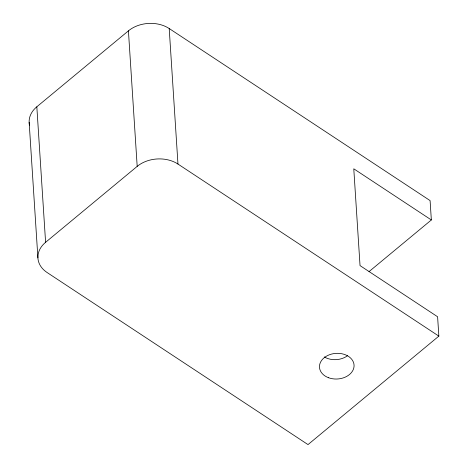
<?xml version="1.0" encoding="UTF-8"?>
<svg xmlns="http://www.w3.org/2000/svg" width="468" height="468" viewBox="0 0 468 468"><rect width="100%" height="100%" fill="white"/><g stroke="black" fill="none" stroke-linecap="round" stroke-linejoin="round"><path stroke-width="0.7" d="M29.537 125.149A28.881 21.399 -3.7 0 1 36.832 106.78L128.425 30.853A28.881 21.399 -3.7 0 1 169.205 28.53L430.092 200.596L431.344 219.96L369.006 271.639M45.595 242.307L137.188 166.38A28.881 21.399 -3.7 0 1 177.969 164.057L438.855 336.123L308.008 444.6L47.122 272.534A28.881 21.399 -3.7 0 1 45.595 242.307L36.832 106.78M431.344 219.96L353.779 168.802L360.038 265.608L437.603 316.766L438.855 336.123M169.205 28.53L177.969 164.057M128.425 30.853L137.188 166.38M29.145 122.376L37.908 257.903M347.683 355.604A17.328 12.841 -3.7 0 1 324.295 356.938M328.676 377.775A17.328 12.841 -3.7 0 0 354.065 365.198A17.328 12.841 -3.7 0 0 327.553 355.569A17.328 12.841 -3.7 0 0 328.676 377.775"/></g></svg>
